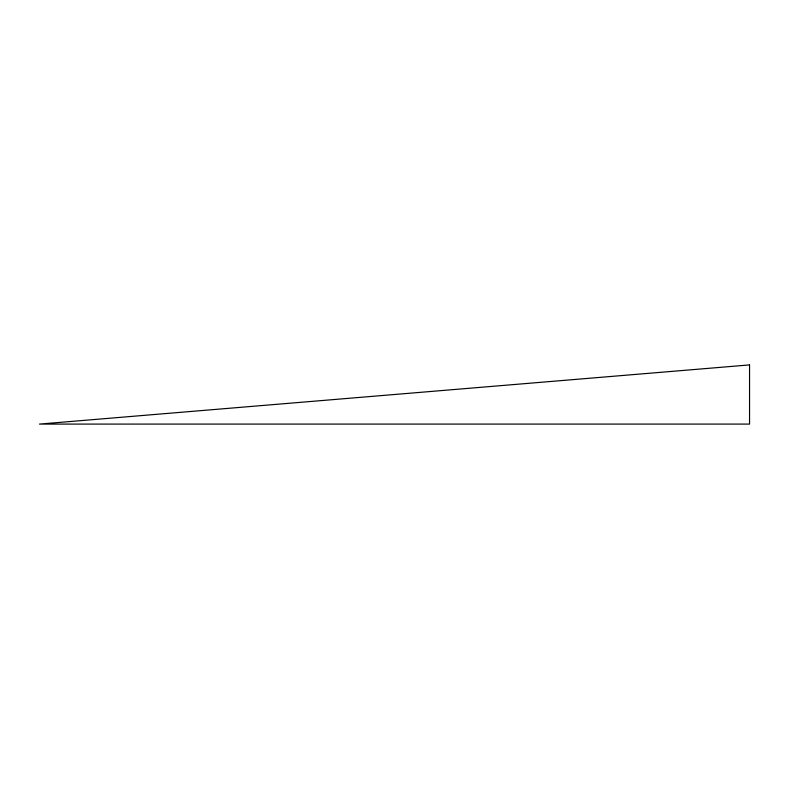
<?xml version="1.0" encoding="UTF-8"?>
<svg xmlns="http://www.w3.org/2000/svg" width="789" height="789" viewBox="0 0 789 789"><rect width="100%" height="100%" fill="white"/><g stroke="black" fill="none" stroke-linecap="round" stroke-linejoin="round"><path stroke-width="1.18" d="M749.55 364.912L39.45 424.087L749.55 424.087L749.55 364.912"/></g></svg>
